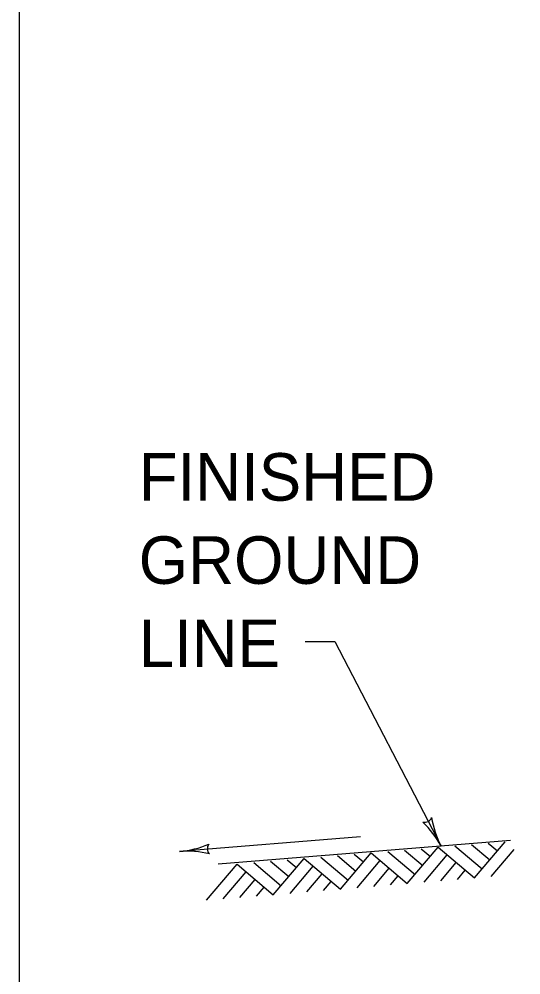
# Model space of a CAD drawing. Extents: x 1000 to 1036.3, y 1000 to 1022.
# Drawn here: x 1007 to 1009.111, y 1009.463 to 1013.483 of the extents above; entities that cross this region are included whole.
import ezdxf

# ---------------------------------------------------------------- set-up
doc = ezdxf.new("R2010")
doc.units = 0
for name, color, linetype in [('Level 1', 7, 'Continuous'), ('Level 10', 7, 'Continuous'), ('Level 11', 7, 'Continuous')]:
    doc.layers.add(name, color=color, linetype=linetype)

msp = doc.modelspace()

# ---------------------------------------------------------------- linework, layer by layer
at = {"layer": 'Level 1'}
for p, q in [((1008.2034, 1010.8649), (1008.3284, 1010.8649)), ((1008.3284, 1010.8649), (1008.775, 1010.0042)), ((1008.4364, 1010.0433), (1007.6749, 1009.9819)), ((1009.0679, 1010.0278), (1007.8378, 1009.9286)), ((1008.6333, 1009.8468), (1008.7625, 1009.9994)), ((1008.7625, 1009.9994), (1008.9153, 1009.8703)), ((1008.8331, 1010.0053), (1008.9476, 1009.9084)), ((1008.9035, 1010.0112), (1008.9798, 1009.9466)), ((1008.9153, 1009.8703), (1009.0445, 1010.0229)), ((1008.9153, 1009.8703), (1009.0445, 1010.0229)), ((1008.9739, 1010.0171), (1009.0121, 1009.9848)), ((1008.3398, 1009.9643), (1008.416, 1009.8996)), ((1008.3515, 1009.8233), (1008.4807, 1009.9759)), ((1008.3515, 1009.8233), (1008.4807, 1009.9759)), ((1008.4102, 1009.9701), (1008.4483, 1009.9378)), ((1008.4807, 1009.9759), (1008.6333, 1009.8468)), ((1008.4807, 1009.9759), (1008.6333, 1009.8468)), ((1008.5512, 1009.9818), (1008.6657, 1009.8849)), ((1008.6216, 1009.9877), (1008.698, 1009.9231)), ((1008.6921, 1009.9936), (1008.7303, 1009.9613)), ((1008.7038, 1009.8527), (1008.8008, 1009.9672)), ((1008.9857, 1009.8762), (1009.0826, 1009.9907)), ((1008.9858, 1009.8762), (1009.0826, 1009.9907)), ((1007.7877, 1009.7763), (1007.9168, 1009.929)), ((1007.9168, 1009.929), (1008.0695, 1009.7998)), ((1007.9873, 1009.9348), (1008.1019, 1009.8379)), ((1008.0578, 1009.9408), (1008.1342, 1009.8761)), ((1008.0695, 1009.7998), (1008.1988, 1009.9525)), ((1008.1283, 1009.9466), (1008.1664, 1009.9143)), ((1008.1401, 1009.8057), (1008.2369, 1009.9202)), ((1008.1988, 1009.9525), (1008.3515, 1009.8233)), ((1008.2693, 1009.9583), (1008.3838, 1009.8614)), ((1008.4219, 1009.8292), (1008.5188, 1009.9437)), ((1008.422, 1009.8292), (1008.5188, 1009.9437)), ((1008.7743, 1009.8585), (1008.8389, 1009.9349)), ((1007.8582, 1009.7822), (1007.955, 1009.8967)), ((1008.2105, 1009.8115), (1008.2751, 1009.8879)), ((1008.4923, 1009.835), (1008.5569, 1009.9114)), ((1008.4924, 1009.835), (1008.5569, 1009.9114)), ((1008.5628, 1009.8409), (1008.5952, 1009.8791)), ((1008.5628, 1009.8409), (1008.5952, 1009.8791)), ((1008.8448, 1009.8644), (1008.8771, 1009.9025)), ((1007.9286, 1009.7881), (1007.9932, 1009.8644)), ((1008.281, 1009.8174), (1008.3133, 1009.8556)), ((1007.999, 1009.7939), (1008.0314, 1009.8321))]:
    msp.add_line(p, q, dxfattribs=at)
for centre, radius, start, end in [((1008.7066, 1010.1361), 0.0313, 256.1963, 338.313), ((1009.122, 1010.1842), 0.3909, 188.7688, 207.4156), ((1008.428, 1009.8241), 0.3909, 27.4217, 46.0904), ((1007.6435, 1010.3716), 0.3909, 274.609, 293.2778), ((1007.8231, 1009.9938), 0.0313, 143.3836, 225.5003), ((1008.428, 1009.8241), 0.3909, 27.4094, 27.4217), ((1007.6435, 1010.3716), 0.3909, 274.5968, 274.609), ((1007.7063, 1009.5922), 0.3909, 75.9562, 94.6029)]:
    msp.add_arc(centre, radius, start, end, dxfattribs=at)
at = {"layer": 'Level 10'}
msp.add_line((1007, 1021.5), (1007, 1000.5), dxfattribs=at)
at = {"layer": 'Level 11'}
msp.add_lwpolyline([(1007, 1000.5), (1035.5, 1000.5), (1035.5, 1021.5), (1007, 1021.5)], close=True, dxfattribs=at)

# ---------------------------------------------------------------- texts
at = {"layer": 'Level 1'}
for s, p in [('FINISHED', (1007.5031, 1011.4576)), ('GROUND', (1007.5031, 1011.1076)), ('LINE', (1007.5031, 1010.7576))]:
    msp.add_text(s, height=0.2, dxfattribs=at).set_placement(p)

doc.saveas('drawing.dxf')
